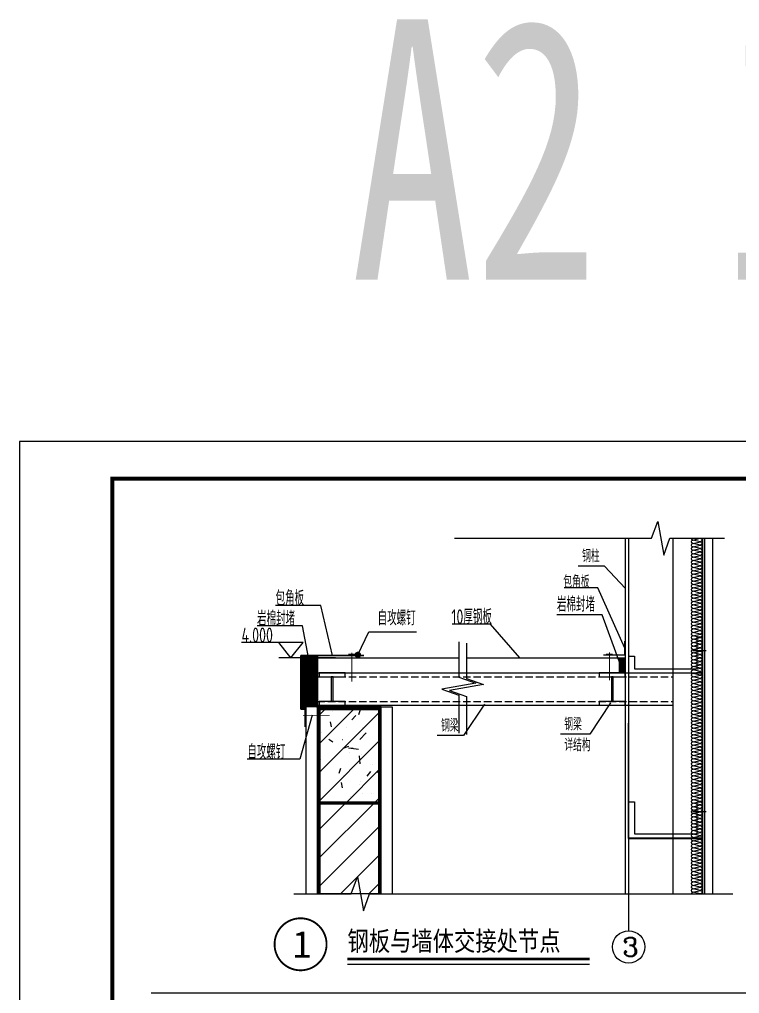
# Model space of a CAD drawing. Header units: inches. Extents: x -3733042 to -3450527, y 579159 to 997713.
# Drawn here: x -3562654 to -3557808, y 585946 to 592498 of the extents above; entities that cross this region are included whole.
import ezdxf

# ---------------------------------------------------------------- set-up
doc = ezdxf.new("R2010")
doc.units = ezdxf.units.IN
doc.header["$LTSCALE"] = 1000
doc.header["$MEASUREMENT"] = 0
doc.header["$PDSIZE"] = -5
doc.linetypes.add('DASH', pattern=[0.35, 0.25, -0.1])
doc.layers.get('0').update_dxf_attribs({"lineweight": 18})
doc.layers.get('Defpoints').update_dxf_attribs({"lineweight": 18})
for name, color, linetype, lineweight in [('A-看线', 125, 'Continuous', 18), ('AXIS', 30, 'Continuous', 18), ('AXIS_TEXT', 7, 'Continuous', 18), ('DIM_ELEV', 3, 'Continuous', 18), ('DIM_IDEN', 3, 'Continuous', 18), ('DIM_LEAD', 3, 'Continuous', 18), ('DIM_SYMB', 3, 'Continuous', 18), ('PUB_HATCH', 8, 'Continuous', 18), ('PUB_TEXT', 7, 'Continuous', 18), ('PUB_TITLE', 153, 'Continuous', 18), ('PUB_WALL', 9, 'Continuous', 18), ('S_STAIR', 9, 'Continuous', 18), ('SURFACE', 255, 'Continuous', 18), ('WALL', 6, 'Continuous', 18), ('填充', 8, 'Continuous', 18)]:
    doc.layers.add(name, color=color, linetype=linetype, lineweight=lineweight)
doc.styles.add('_TCH_AXIS', font='complex.shx', dxfattribs={"bigfont": 'gbcbig.shx'})
doc.styles.add('_TCH_DIM', font='simplex.shx', dxfattribs={"width": 0.7, "bigfont": 'gbcbig.shx'})
doc.styles.add('CHINESE', font='', dxfattribs={"width": 0.7})
doc.styles.add('COMPLEX', font='complex.shx')
doc.styles.get("Standard").update_dxf_attribs({"font": 'gbenor.shx', "bigfont": 'gbcbig.shx'})
doc.styles.add('黑体', font='', dxfattribs={"width": 0.8})
doc.styles.get('CHINESE').set_extended_font_data('黑体')
doc.styles.get('黑体').set_extended_font_data('黑体')
pattern_1 = [(45, (0, 0), (-0.8838834765, 0.8838834765), []), (135, (0, 0), (-0.8838834765, -0.8838834765), [])]

# ---------------------------------------------------------------- blocks, each defined once
blk = doc.blocks.new('_AXISO')
blk.add_circle((0, 0), 0.5)
at = {"layer": 'AXIS_TEXT', "style": 'COMPLEX', "width": 1.04167}
blk.add_attdef('A', (-0.25, -0.28), '', height=0.56, dxfattribs=at)
blk = doc.blocks.new('A$C25720DE8')
at = {"layer": 'PUB_TITLE'}
blk.add_lwpolyline([(89100, 0), (89100, 63000), (0, 63000), (0, 0)], close=True, dxfattribs=at)
blk.add_lwpolyline([(87600, 1500, 150, 150, 0), (87600, 61500, 150, 150, 0), (3750, 61500, 150, 150, 0), (3750, 1500, 150, 150, 0)], format="xyseb", close=True, dxfattribs=at)
blk = doc.blocks.new('$LinePat$岩棉板')
at = {"color": 0}
for p, q in [((0, -17), (12, -67)), ((12, -67), (24, -17))]:
    blk.add_line(p, q, dxfattribs=at)
for centre, start, end in [((12, -17), 360, 180), ((0, -67), 270, 0), ((24, -67), 180, 270)]:
    blk.add_arc(centre, 12, start, end, dxfattribs=at)
at = {"layer": 'Defpoints'}
blk.add_point((0, 0.1), dxfattribs=at)
at = {"layer": 'Defpoints', "color": 0}
blk.add_point((24, -84), dxfattribs=at)

msp = doc.modelspace()

# ---------------------------------------------------------------- hatches: boundary and pattern name
at = {"layer": 'PUB_HATCH'}
h = msp.add_hatch(dxfattribs=at)
h.set_pattern_fill('钢筋混凝土', color=256, style=0, pattern_type=0)
h.set_pattern_definition([(45, (0, 0), (-96.140311, 96.140311), []), (50, (0, 0), (-101.346613, 378.23071), [40.78888, -448.677676]), (355, (0, 0), (145.34991, 389.762614), [32.631104, -358.94214]), (100.4514, (32.5, -2.84), (-427.694095, 238.023667), [34.665212, -381.31735]), (46.1842, (0, 108.77), (-113.92657, 576.20513), [61.18332, -673.01651]), (96.6356, (48.37, 101.27), (-616.358575, 398.93797), [51.99782, -571.97593]), (351.1842, (0, 108.8), (508.31751, 529.77608), [48.94666, -538.41321]), (21, (54.4, 81.58), (94.73014, 379.941845), [40.78888, -448.677676]), (326, (54.4, 81.58), (316.086563, 270.42703), [32.631104, -358.94214]), (71.4514, (81.44, 63.33), (-258.67352, 415.5304), [34.665212, -381.31735]), (37.5, (0, 0), (6.6131583, 181.0448977), [0.01, -354.591327, 0.01, -364.380658, 0.01, -360.30177]), (7.5, (0, 0), (143.070823, 214.501491), [0.01, -207.75136, 0.01, -346.433551, 0.01, -137.322561]), (327.5, (-121.28, 0), (290.3202544, -12.266506), [0.01, -135.962932, 0.01, -424.204348, 0.01, -562.886539]), (317.5, (-175.66, 0), (317.166806, 54.442268), [0.01, -176.751812, 0.01, -281.715195, 0.01, -399.73102])])
h.paths.add_polyline_path([(-3560636.7, 587862.6), (-3560230.4, 587862.6), (-3560230.4, 587227.1), (-3560636.7, 587227.1)], flags=0)
h = msp.add_hatch(dxfattribs=at)
h.set_pattern_fill('普通砖', color=256, style=0, pattern_type=0)
h.set_pattern_definition([(45, (0, 0), (-96.1403497, 96.1403497), [])])
h.paths.add_polyline_path([(-3560636.7, 587227.1), (-3560230.4, 587227.1), (-3560230.4, 586616.2), (-3560636.7, 586616.2)], flags=0)
at = {"layer": '填充'}
h = msp.add_hatch(dxfattribs=at)
h.set_pattern_fill('ANSI37', color=256, scale=10, style=0)
h.set_pattern_definition(pattern_1)
h.paths.add_polyline_path([(-3560647.6, 588218.7), (-3560759.1, 588218.7), (-3560759.1, 587859.5), (-3560723.7, 587859.5), (-3560723.7, 587873.5), (-3560647.6, 587873.5)], flags=0)
h = msp.add_hatch(dxfattribs=at)
h.set_pattern_fill('ANSI37', color=256, scale=10, style=0)
h.set_pattern_definition(pattern_1)
h.paths.add_polyline_path([(-3558616.3, 588203.5), (-3558576.3, 588203.5), (-3558576.3, 588102.4), (-3558616.3, 588102.4)], flags=0)

# ---------------------------------------------------------------- linework, layer by layer
for p, q in [((-3558576.3, 589008.1), (-3558576.3, 586616.2)), ((-3558092.2, 588130), (-3558092.2, 588345.2)), ((-3558092.2, 588345.2), (-3558054.2, 588345.2)), ((-3560759.1, 588218.7), (-3560759.1, 587859.5)), ((-3560335.1, 588218.7), (-3560759.1, 588218.7)), ((-3560647.6, 588203.5), (-3560647.6, 588102.4)), ((-3560647.6, 588203.5), (-3559696.4, 588203.5)), ((-3559645.7, 588203.5), (-3558616.3, 588203.5)), ((-3558616.3, 588203.5), (-3558616.3, 588102.4)), ((-3558553.9, 588214.4), (-3558515.6, 588214.4)), ((-3558515.6, 588214.4), (-3558515.6, 588130)), ((-3558123.9, 588253.8), (-3558032.5, 588253.8)), ((-3558515.6, 588130), (-3558092.2, 588130)), ((-3560759.1, 587859.5), (-3560723.7, 587859.5)), ((-3560730.1, 587859.5), (-3560730.1, 587739.2)), ((-3560723.7, 587847.1), (-3560723.7, 587872.6)), ((-3560723.7, 586616.2), (-3560723.7, 587847.1)), ((-3560647.6, 587873.5), (-3560722.8, 587873.5)), ((-3560219.5, 587873.5), (-3560144.6, 587873.5)), ((-3560143.4, 587847.1), (-3560143.4, 587873.5)), ((-3560143.4, 586616.2), (-3560143.4, 587847.1)), ((-3558553.9, 587235.6), (-3558515.6, 587235.6)), ((-3558515.6, 587235.6), (-3558515.6, 587020.4)), ((-3558092.2, 587020.4), (-3558092.2, 587235.6)), ((-3558092.2, 587235.6), (-3558054.2, 587235.6)), ((-3558123.9, 587170.5), (-3558032.5, 587170.5)), ((-3558056, 587129.2), (-3558056, 587096.9)), ((-3558515.6, 587020.4), (-3558092.2, 587020.4))]:
    msp.add_line(p, q)
for points in [[(-3560395, 588229.7, 6.53, 6.53, 0), (-3560440.5, 588229.7, 6.53, 6.53, 0)], [(-3560416.7, 588239.8, 6.53, 6.53, 0), (-3560416.7, 588043.3, 6.53, 6.53, 0)], [(-3558661, 588229.7, 6.53, 6.53, 0), (-3558706.5, 588229.7, 6.53, 6.53, 0)], [(-3558683.1, 588242.2, 6.53, 6.53, 0), (-3558683.1, 588053.3, 6.53, 6.53, 0)], [(-3560746.3, 587815.1, 6.53, 6.53, 0), (-3560566.1, 587815.1, 6.53, 6.53, 0)], [(-3560741.2, 587833.1, 0.544, 0.544, 0), (-3560741.2, 587788.7, 0.544, 0.544, 0)]]:
    msp.add_lwpolyline(points, format="xyseb")
for points in [[(-3558616.3, 588203.5), (-3558576.3, 588203.5), (-3558576.3, 588102.4), (-3558616.3, 588102.4)], [(-3560636.7, 587862.6), (-3560230.4, 587862.6), (-3560230.4, 587227.1), (-3560636.7, 587227.1)], [(-3560636.7, 587227.1), (-3560230.4, 587227.1), (-3560230.4, 586616.2), (-3560636.7, 586616.2)]]:
    msp.add_lwpolyline(points, close=True)
msp.add_arc((-3560722.8, 587872.6), 0.906, 90, 180)
at = {"layer": 'A-看线'}
for p, q in [((-3560647.6, 588102.4), (-3558254.2, 588102.4)), ((-3560647.6, 588102.4), (-3560647.6, 587886)), ((-3560647.6, 587886), (-3558254.2, 587886))]:
    msp.add_line(p, q, dxfattribs=at)
at = {"layer": 'A-看线', "linetype": 'DASH', "ltscale": 0.2}
for p, q in [((-3560647.6, 588077.4), (-3558254.2, 588077.4)), ((-3560647.6, 587911), (-3558254.2, 587911))]:
    msp.add_line(p, q, dxfattribs=at)
at = {"layer": 'A-看线'}
msp.add_lwpolyline([(-3558056, 589008.1), (-3558056, 586990.9), (-3558552.1, 586990.9), (-3558552.1, 587765.2), (-3558552.1, 589008.1)], dxfattribs=at)
at = {"layer": 'AXIS'}
msp.add_line((-3558553.9, 587226.1), (-3558553.9, 586368.2), dxfattribs=at)
at = {"layer": 'DIM_ELEV'}
for p, q in [((-3560745.3, 588307.6), (-3561159.2, 588307.6)), ((-3560826.9, 588203.5), (-3560908.4, 588307.6)), ((-3560826.9, 588203.5), (-3560745.3, 588307.6)), ((-3560527.1, 588203.5), (-3560908.4, 588203.5))]:
    msp.add_line(p, q, dxfattribs=at)
at = {"layer": 'DIM_IDEN'}
msp.add_lwpolyline([(-3560586.9, 586277, 12.5, 12.5, 1), (-3560936.9, 586277, 12.5, 12.5, 1)], format="xyseb", close=True, dxfattribs=at)
at = {"layer": 'DIM_LEAD'}
for p, q in [((-3558715.6, 588821.2), (-3558893.4, 588821.2)), ((-3558575.6, 588671.2), (-3558715.6, 588821.2)), ((-3558761, 588676), (-3558988.6, 588676)), ((-3558579.1, 588270.2), (-3558761, 588676)), ((-3560625.1, 588556.1), (-3560930.1, 588556.1)), ((-3560547.1, 588218.7), (-3560625.1, 588556.1)), ((-3558732.7, 588493.2), (-3559036.8, 588493.2)), ((-3558606.1, 588150.2), (-3558732.7, 588493.2)), ((-3560749.4, 588418.3), (-3561054.5, 588418.3)), ((-3560707.8, 588206.5), (-3560749.4, 588418.3)), ((-3559482.7, 588430.3), (-3559740.8, 588430.3)), ((-3559286.8, 588203.7), (-3559482.7, 588430.3)), ((-3560376.2, 588223.8), (-3560301.4, 588379.3)), ((-3560376.2, 588223.8), (-3560301.4, 588379.3)), ((-3560301.4, 588379.3), (-3559982.3, 588379.3)), ((-3559524.9, 587893.2), (-3559664.9, 587680.7)), ((-3558676.1, 587902), (-3558816.1, 587689.5)), ((-3560684.8, 587818.4), (-3560767.4, 587521.9)), ((-3560684.8, 587818.4), (-3560767.4, 587521.9)), ((-3559664.9, 587680.7), (-3559842.5, 587680.7)), ((-3558816.1, 587689.5), (-3559013.2, 587689.5)), ((-3560767.4, 587521.9), (-3561120.5, 587521.9))]:
    msp.add_line(p, q, dxfattribs=at)
msp.add_lwpolyline([(-3560379.8, 588213.5, 21.8, 21.8, 1), (-3560372.7, 588234, 21.8, 21.8, 1)], format="xyseb", close=True, dxfattribs=at)
at = {"layer": 'DIM_SYMB'}
for points in [[(-3559727, 589008.1), (-3558400, 589008.1), (-3558358.4, 589122.3), (-3558318.1, 588893.9), (-3558277.6, 589008.1), (-3557909.4, 589008.1)], [(-3559696.4, 588311), (-3559696.4, 588074.2), (-3559582.2, 588032.6), (-3559810.6, 587992.4), (-3559696.4, 587951.9), (-3559696.4, 587696.8)], [(-3559645.7, 588302.9), (-3559645.7, 588066.1), (-3559531.5, 588024.6), (-3559760, 587984.3), (-3559645.7, 587943.8), (-3559645.7, 587688.7)], [(-3560808, 586616.2), (-3560421.2, 586616.2), (-3560379.7, 586730.4), (-3560339.4, 586502), (-3560298.9, 586616.2), (-3557851.7, 586616.2)], [(-3560446.3, 586142.9), (-3558816.5, 586142.9)]]:
    msp.add_lwpolyline(points, dxfattribs=at)
msp.add_lwpolyline([(-3560446.3, 586177.9, 17.5, 17.5, 0), (-3558816.5, 586177.9, 17.5, 17.5, 0)], format="xyseb", dxfattribs=at)
at = {"layer": 'PUB_HATCH'}
msp.add_line((-3558254.2, 586616.2), (-3558254.2, 589008.1), dxfattribs=at)
at = {"layer": 'PUB_TITLE'}
msp.add_lwpolyline([(-3548053.7, 579409.3, 25, 25, 0), (-3548053.7, 589409.3, 25, 25, 0), (-3562028.7, 589409.3, 25, 25, 0), (-3562028.7, 579409.3, 25, 25, 0)], format="xyseb", close=True, dxfattribs=at)
at = {"layer": 'PUB_WALL'}
for points in [[(-3558056, 589008.1, 3.63, 3.63, 0), (-3558056, 586990.9, 3.63, 3.63, 0), (-3558552.1, 586990.9, 3.63, 3.63, 0), (-3558552.1, 587765.2, 3.63, 3.63, 0), (-3558552.1, 589008.1, 3.63, 3.63, 0)], [(-3558553.9, 588102.4, 3.63, 3.63, 0), (-3558054.2, 588102.4, 3.63, 3.63, 0)], [(-3558553.9, 588102.4, 3.63, 3.63, 0), (-3558054.2, 588102.4, 3.63, 3.63, 0)], [(-3560230.4, 586616.2, 21.8, 21.8, 0), (-3560230.4, 587862.6, 21.8, 21.8, 0), (-3560636.7, 587862.6, 21.8, 21.8, 0), (-3560636.7, 586616.2, 21.8, 21.8, 0)], [(-3560221.3, 586616.2, 3.63, 3.63, 0), (-3560221.3, 587871.7, 3.63, 3.63, 0), (-3560645.7, 587871.7, 3.63, 3.63, 0), (-3560645.7, 586616.2, 3.63, 3.63, 0)], [(-3560221.3, 586616.2, 3.63, 3.63, 0), (-3560221.3, 587871.7, 3.63, 3.63, 0), (-3560645.7, 587871.7, 3.63, 3.63, 0), (-3560645.7, 586616.2, 3.63, 3.63, 0)], [(-3560647.6, 587227.1, 21.8, 21.8, 0), (-3560219.5, 587227.1, 21.8, 21.8, 0)], [(-3560647.6, 587227.1, 3.63, 3.63, 0), (-3560219.5, 587227.1, 3.63, 3.63, 0)], [(-3560647.6, 587227.1, 3.63, 3.63, 0), (-3560219.5, 587227.1, 3.63, 3.63, 0)]]:
    msp.add_lwpolyline(points, format="xyseb", dxfattribs=at)
at = {"layer": 'S_STAIR'}
for p, q in [((-3558054.2, 586616.2), (-3558054.2, 589008.1)), ((-3558677.7, 588102.4), (-3558576.3, 588102.4)), ((-3558553.9, 588102.4), (-3558054.2, 588102.4)), ((-3560647.6, 586616.2), (-3560647.6, 587873.5)), ((-3560219.5, 587873.5), (-3560647.6, 587873.5)), ((-3560219.5, 586616.2), (-3560219.5, 587873.5)), ((-3558553.9, 586989.1), (-3558553.9, 587765.2)), ((-3560647.6, 587227.1), (-3560219.5, 587227.1)), ((-3558553.9, 586989.1), (-3558054.2, 586989.1))]:
    msp.add_line(p, q, dxfattribs=at)
at = {"layer": 'SURFACE'}
msp.add_line((-3561768.4, 585949.5), (-3549106.1, 585949.5), dxfattribs=at)
msp.add_lwpolyline([(-3560647.6, 588218.7), (-3560647.6, 587871.7)], dxfattribs=at)
at = {"layer": 'WALL', "color": 3}
for p, q in [((-3558043.2, 589008.1), (-3558043.2, 586616.2)), ((-3557989, 589008.1), (-3557989, 586616.2))]:
    msp.add_line(p, q, dxfattribs=at)
at = {"layer": 'WALL'}
for points in [[(-3558724, 588223.4), (-3558579.1, 588223.4), (-3558579.1, 588317.1)], [(-3560730.1, 587739.2), (-3560730.1, 587859.5), (-3560759.1, 587859.5), (-3560759.1, 588218.7), (-3560335.1, 588218.7)]]:
    msp.add_lwpolyline(points, dxfattribs=at)
at = {"layer": 'WALL', "color": 3}
for points in [[(-3560461.7, 588077.4), (-3560461.7, 588102.4), (-3560636.7, 588102.4), (-3560636.7, 588077.4)], [(-3560542.9, 588077.4), (-3560555.4, 588077.4), (-3560555.4, 587911), (-3560542.9, 587911)], [(-3558576.3, 588077.4), (-3558576.3, 588102.4), (-3558751.3, 588102.4), (-3558751.3, 588077.4)], [(-3558657.6, 588077.4), (-3558670.1, 588077.4), (-3558670.1, 587911), (-3558657.6, 587911)], [(-3560461.7, 587886), (-3560461.7, 587911), (-3560636.7, 587911), (-3560636.7, 587886)], [(-3558576.3, 587886), (-3558576.3, 587911), (-3558751.3, 587911), (-3558751.3, 587886)]]:
    msp.add_lwpolyline(points, close=True, dxfattribs=at)

# ---------------------------------------------------------------- block references
at = {"layer": 'AXIS'}
ref = msp.add_blockref('_AXISO', (-3558553.9, 586259.4), dxfattribs=dict(at, xscale=217.540691243082, yscale=217.540691243082, zscale=217.540691243082))
ref.add_attrib('A', '3', (-3558596.1, 586196), dxfattribs={"layer": 'AXIS_TEXT', "height": 126.7, "style": '_TCH_AXIS'})
at = {"layer": 'PUB_HATCH', "xscale": -0.9582769448304019, "yscale": 0.9507032099721148, "zscale": 0.9507032099721148, "rotation": 270}
for p in [(-3558056, 588985.1), (-3558056, 588962.1), (-3558056, 588939.1), (-3558056, 588916.1), (-3558056, 588893.1), (-3558056, 588870.1), (-3558056, 588847.1), (-3558056, 588824.1), (-3558056, 588801.1), (-3558056, 588778.1), (-3558056, 588755.1), (-3558056, 588732.1), (-3558056, 588709.1), (-3558056, 588686.1), (-3558056, 588663.1), (-3558056, 588640.1), (-3558056, 588617.1), (-3558056, 588594.1), (-3558056, 588571.1), (-3558056, 588548.1), (-3558056, 588525.1), (-3558056, 588502.1), (-3558056, 588479.1), (-3558056, 588456.1), (-3558056, 588433.1), (-3558056, 588410.1), (-3558056, 588387.1), (-3558056, 588364.1), (-3558056, 588341.1), (-3558056, 588318.1), (-3558056, 588295.1), (-3558056, 588272.1), (-3558056, 588249.1), (-3558056, 588226.1), (-3558056, 588203.1), (-3558056, 588180.1), (-3558056, 588157.1), (-3558056, 588134.1), (-3558056, 588111.1), (-3558056, 588088.1), (-3558056, 588065.1), (-3558056, 588042.1), (-3558056, 588019.1), (-3558056, 587996.1), (-3558056, 587973.1), (-3558056, 587950.1), (-3558056, 587927.1), (-3558056, 587904.1), (-3558056, 587881.1), (-3558056, 587858.1), (-3558056, 587835.1), (-3558056, 587812.1), (-3558056, 587789.1), (-3558056, 587766.1), (-3558056, 587743.1), (-3558056, 587720.1), (-3558056, 587697.1), (-3558056, 587674.1), (-3558056, 587651.1), (-3558056, 587628.1), (-3558056, 587605.1), (-3558056, 587582.2), (-3558056, 587559.2), (-3558056, 587536.2), (-3558056, 587513.2), (-3558056, 587490.2), (-3558056, 587467.2), (-3558056, 587444.2), (-3558056, 587421.2), (-3558056, 587398.2), (-3558056, 587375.2), (-3558056, 587352.2), (-3558056, 587329.2), (-3558056, 587306.2), (-3558056, 587283.2), (-3558056, 587260.2), (-3558056, 587237.2), (-3558056, 587214.2), (-3558056, 587191.2), (-3558056, 587168.2), (-3558056, 587145.2), (-3558056, 587122.2), (-3558056, 587099.2), (-3558056, 587076.2), (-3558056, 587053.2), (-3558056, 587030.2), (-3558056, 587007.2), (-3558056, 586984.2), (-3558056, 586961.2), (-3558056, 586938.2), (-3558056, 586915.2), (-3558056, 586892.2), (-3558056, 586869.2), (-3558056, 586846.2), (-3558056, 586823.2), (-3558056, 586800.2), (-3558056, 586777.2), (-3558056, 586754.2), (-3558056, 586731.2), (-3558056, 586708.2), (-3558056, 586685.2), (-3558056, 586662.2), (-3558056, 586639.2), (-3558056, 586616.2)]:
    msp.add_blockref('$LinePat$岩棉板', p, dxfattribs=at)
at = {"layer": 'SURFACE', "xscale": 0.1666666666666667, "yscale": 0.1666666666666667, "zscale": 0.1666666666666667}
msp.add_blockref('A$C25720DE8', (-3562653.7, 579159.3), dxfattribs=at)

# ---------------------------------------------------------------- texts
at = {"layer": 'DIM_SYMB', "color": 7, "style": '_TCH_DIM', "width": 0.7}
msp.add_text('包角板', height=84.4, dxfattribs=at).set_placement((-3558994.1, 588674.6))
at = {"layer": 'DIM_SYMB', "color": 7, "width": 0.8}
for s, p in [('包角板', (-3560930.1, 588556.1)), ('岩棉封堵', (-3559036.8, 588514.5)), ('自攻螺钉', (-3560243.4, 588422.6)), ('10厚钢板', (-3559747.1, 588430.3)), ('岩棉封堵', (-3561054.5, 588418.3)), ('4.000', (-3561159.2, 588307.6)), ('自攻螺钉', (-3561120.5, 587521.9))]:
    msp.add_text(s, height=100, dxfattribs=at).set_placement(p)
at = {"layer": 'PUB_TEXT'}
for s, height, style, width, p in [('钢柱', 84.4, '_TCH_DIM', 0.7, (-3558867.1, 588847.4)), ('钢梁', 84.4, '_TCH_DIM', 0.7, (-3559816.3, 587707)), ('钢梁', 84.4, '_TCH_DIM', 0.7, (-3558986.9, 587715.7)), ('详结构', 84.4, '_TCH_DIM', 0.7, (-3558986.9, 587575.7)), ('钢板与墙体交接处节点', 131.43, '黑体', 0.8, (-3560446.3, 586233.5)), ('1', 180.4, '黑体', 1.03488, (-3560815.6, 586186.8))]:
    msp.add_text(s, height=height, dxfattribs=dict(at, style=style, width=width)).set_placement(p)
at = {"layer": 'PUB_TEXT', "insert": (-3560425.9, 590719.7), "char_height": 1750, "width": 9073.947, "attachment_point": 7, "style": 'CHINESE'}
msp.add_mtext('A2 1:25', dxfattribs=at)

doc.saveas('drawing.dxf')
